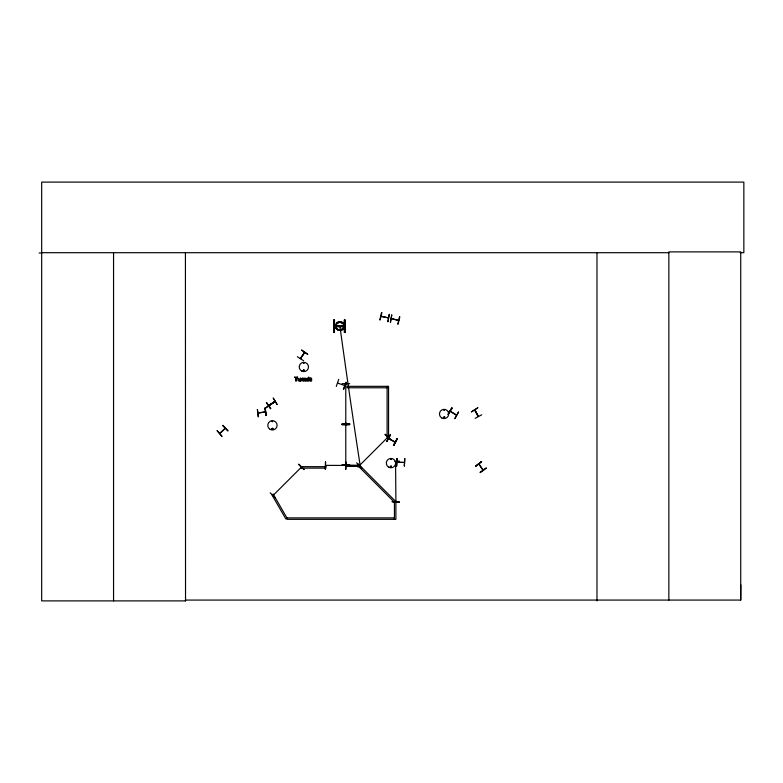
<?xml version="1.0" encoding="UTF-8"?>
<svg xmlns="http://www.w3.org/2000/svg" width="783" height="783" viewBox="0 0 783 783"><rect width="100%" height="100%" fill="white"/><g stroke="black" fill="none" stroke-linecap="round" stroke-linejoin="round"><path stroke-width="1.17" d="M394.436 519.344L394.436 502.255L395.474 501.218L360.19 465.944L359.162 466.971L394.436 502.255L395.895 502.255L395.895 519.344L287.087 519.344L287.087 517.886L394.436 517.886M740.189 252.703L743.85 252.703L743.85 182.106L41.675 182.106L41.675 600.894L185.532 600.894L185.434 600.072L740.728 600.072L740.835 584.93M346.663 466.002L346.732 465.2L359.26 465.21M388.73 438.568L394.965 442.111M450.068 411.369L456.538 415.098M300.388 358.614L304.577 352.399M304.597 352.467L303.912 352.967L304.352 352.262M268.735 405.359L275.009 401.415L269.009 405.682M274.236 401.63L274.862 401.199M336.064 328.331L335.31 324.974L337.483 322.175L341.222 321.617L344.334 323.653L344.96 327.147L341.613 330.426L337.904 330.093C333.793 328.4 335.535 321.696 339.861 321.96L342.161 322.469L343.854 323.927L344.54 325.973L343.326 328.909L340.546 329.878L342.895 328.488L343.982 325.845M346.037 383.719L346.047 384.551L345.773 383.719M345.695 423.104L345.783 423.779L345.783 383.797L346.076 384.394M345.783 464.73L345.773 424.67M346.076 464.055L346.037 464.73M395.532 500.993L395.904 501.58L395.572 461.598M303.501 362.989C304.509 364.545 303.98 361.521 303.51 363.292M303.138 370.467C305.018 368.049 304.254 373.09 303.217 370.3M303.373 370.339C304.479 372.052 304.186 369.175 303.55 370.153M339.744 326.296L339.793 326.168M390.267 466.599C392.41 464.652 390.991 468.469 390.414 466.932M390.502 466.472C391.402 468.293 391.617 465.19 390.609 466.374M443.364 417.456C446.936 415.421 443.139 419.355 443.755 418.044M443.579 417.456C444.92 415.773 444.323 419.287 443.658 417.349M335.77 327.47L336.827 323.389M345.743 424.826L345.724 425.453M346.076 464.573L346.037 463.976M395.532 461.755L395.836 462.43M395.875 501.511L395.865 500.983M381.938 312.652L380.107 319.904M379.843 319.846L381.566 312.564M381.174 316.528L388.251 317.771M389.268 314.384L387.898 321.744L389.22 314.375M398.469 320.541L391.353 318.544L398.606 320.306M397.813 324.093L399.536 316.812M398.077 324.152L399.839 316.88M478.942 464.055L482.915 470.24M483.15 469.937L478.785 463.976M300.418 358.516L304.528 352.556M338.736 379.364L336.279 386.43M346.066 382.221L343.346 389.19M343.708 389.327L346.419 382.358M343.316 328.919L344.53 325.953M345.538 465.435L325.63 465.376M272.093 421.244L272.738 421.743L272.19 421.185M391.314 459.406C390.57 457.634 390.746 460.796 391.314 459.034M396.864 462.166L404.243 462.45M388.642 438.49L395.063 442.082M386.753 441.504L390.453 435.005M397.098 438.783L393.712 445.468L397.05 438.754M393.438 445.312L397.138 438.803M393.683 445.449L397.382 438.94M265.437 412.034L258.204 412.984M342.357 329.672L338.99 330.162M297.325 356.696L303.618 360.748M304.528 352.467L300.721 358.634M307.641 354.317L301.514 350.001L307.69 354.229M474.606 410.096L478.227 416.507M478.53 416.458L474.86 409.93M451.771 407.874L448.356 413.307L452.124 408.1M448.052 414.373L452.036 408.041L448.121 414.422M458.505 412.112L454.825 418.641L458.456 412.083M272.817 495.277L273.355 494.739L273.091 495.433M301.23 467.343L273.042 495.463M359.632 464.838L359.211 465.376M387.673 437.384L359.534 465.474M339.861 322.156L343.375 324.035M225.21 428.546L219.984 433.459M272.768 429.143C272.582 426.882 271.535 430.562 272.875 428.712M444.382 410.37L443.736 409.871L444.411 410.263M342.318 329.477L338.99 329.986L336.299 328.204L335.78 325.17L337.747 322.674M335.887 326.374L343.287 326.374L335.887 326.11M381.106 316.166L388.388 317.888M346.575 465.924L345.792 466.179M270.194 492.791L275.508 498.066M298.822 464.162L304.117 469.448M301.005 467.05L300.701 467.774L301.093 467.001M356.637 462.831L361.932 468.126M384.972 434.506L390.365 439.684M387.673 437.276L387.194 437.756L387.448 437.09M222.607 425.57L227.833 430.934M219.72 433.293L225.093 428.193M272.807 429.456C273.766 426.735 270.38 429.573 272.621 429.485M481.486 461.549L475.653 466.257L481.467 461.52M475.594 466.169L481.653 461.774M480.057 472.306L486.106 467.911M480.282 472.619L486.331 468.214M340.908 329.927L340.654 329.428M270.84 408.609L266.553 402.472M269.362 404.938L268.667 405.408M268.97 405.565L275.058 401.483M277.035 404.41L273.179 397.979L277.084 404.38M474.997 410.028L478.159 416.487M481.731 414.775L475.154 418.357M450.205 411.153L456.469 415.098M346.037 423.779L346.037 423.026M339.763 322.253L336.631 323.379M272.337 428.399L272.014 428.947M258.136 413.033L265.427 411.721M337.718 322.684L341.075 322.175L343.815 323.986L344.363 327.059L341.329 330.044L338.002 329.858M337.737 322.694L341.065 322.185M344.412 320.012L344.54 332.472M345.137 320.002L345.156 332.472L345.137 320.002L344.324 320.002L344.324 332.481L345.156 332.472M345.802 469.33L345.783 461.843L345.783 469.33M342.161 383.631L349.649 383.69M349.649 423.76L342.171 423.809L342.161 424.689L349.649 424.64L349.649 423.76L342.171 423.906M342.161 424.308L349.649 424.171M342.161 424.64L349.649 424.592M399.438 461.197L395.17 461.549M395.17 461.5L399.447 461.471M342.171 464.857L349.649 464.759M349.649 465.092L342.171 464.759L349.649 465.122M399.447 502.02L391.96 501.688L399.447 502.06M39.15 252.997L41.675 252.987M41.675 252.703L668.858 252.703M333.666 319.993L334.478 320.002L334.439 332.472L333.646 332.462L333.646 319.993L333.666 332.462M334.478 325.982L344.324 325.826M334.478 326.501L344.324 326.501M334.478 326.658L344.324 326.658M387.105 387.781L347.192 387.781L347.192 386.332L388.554 386.332L388.554 436.219L387.105 436.219L387.105 386.332M396.942 462.43L404.351 462.43M360.258 466.179L345.626 465.856L360.258 466.179A721.094 56.033 82.4 0 1 340.018 327.059M334.439 320.002L334.439 332.472M357.674 464.231L358.438 464.241L357.625 464.339M357.645 464.857L358.467 464.867M357.694 465.21L358.418 465.219M346.752 465.865L359.162 465.934L359.26 465.317M357.743 466.345L358.565 466.345M357.714 466.864L358.594 466.874M310.949 378.101L310.381 378.101A1.184 1.184 0 0 0 309.706 378.483L309.539 380.558L310.949 381.174A1.174 1.174 0 0 0 311.624 380.792L311.624 378.483M335.77 327.304L337.982 329.741M360.092 466.179L359.309 465.924M344.667 385.52L337.688 383.102M346.037 424.67L346.047 425.423M395.836 461.598L395.836 462.352M335.897 328.302L338.843 330.24M343.991 325.885L343.355 324.015M385.236 434.232L390.56 439.488M298.597 464.388L303.921 469.643M222.881 425.316L228.029 430.738M266.328 402.628L270.526 408.824M346.076 383.876L346.047 384.473M264.84 408.158L266.21 415.509M740.728 600.072L740.728 251.891L668.858 251.891L668.858 600.072M596.979 252.703L596.979 600.894M396.756 458.554L396.805 466.042M185.424 252.703L185.532 600.894M113.555 252.703L113.555 600.894M310.802 378.101A1.184 1.184 0 0 1 311.487 378.483M303.501 379.315L304.078 380.969L305.977 380.939L304 379.931L306.036 379.686L305.536 378.258L304.293 378.179L303.501 379.315M306.359 379.295L306.799 380.978L308.825 381.125L308.825 376.995L308.326 378.277A1.351 1.351 0 0 0 307.347 378.101A1.165 1.165 0 0 0 306.721 378.492L306.359 379.295M309.902 379.138C310.274 383.729 312.73 376.76 309.902 379.138M306.907 379.168C307.259 383.582 309.412 376.711 306.907 379.168M304.058 378.982C305.938 380.792 305.595 377.279 304.058 378.982M391.745 314.972L390.433 322.351L391.745 314.972M390.188 434.849L386.841 441.563L390.188 434.849M302.727 378.16L301.993 379.266L300.662 378.16L301.68 379.647L300.652 381.125L301.964 380L303.295 381.125L302.267 379.618L303.295 378.16L302.727 378.16M217.175 430.728L222.049 436.415L217.136 430.758M299.772 380.792L298.088 380.783L297.931 378.16L298.998 380.734L299.772 380.372L300.271 378.16L300.271 381.125L299.772 380.792M274.794 401.718L265.192 408.246L274.794 401.718M273.247 494.239L271.985 494.973L285.834 518.953L287.087 518.219L273.247 494.239M477.796 407.796L471.483 411.838L477.796 407.796M257.421 409.489L258.341 416.928L257.372 409.499M265.192 408.09L266.132 415.528L265.192 408.09M325.542 461.853L325.356 469.33L325.542 461.853M297.599 377.171L294.418 377.171L295.749 377.641L295.749 381.125L296.268 381.125L296.268 377.641L297.599 377.171M396.864 458.554L396.443 466.042L396.864 458.554M404.762 458.554L404.341 466.042L404.762 458.554M325.943 466.668L301.005 466.668L301.005 468.126L325.943 468.126L325.943 466.668M301.543 370.985A4.639 4.639 0 0 0 308.502 366.973A4.639 4.639 0 0 0 301.543 362.95A4.639 4.639 0 0 0 301.543 370.985M441.769 417.975A4.639 4.639 0 0 0 448.728 413.962A4.639 4.639 0 0 0 441.769 409.949A4.639 4.639 0 0 0 441.769 417.975M270.115 429.378A4.669 4.669 0 0 0 277.113 425.335A4.669 4.669 0 0 0 270.115 421.293A4.669 4.669 0 0 0 270.115 429.378M388.652 467.148A4.678 4.678 0 0 0 395.669 463.105A4.678 4.678 0 0 0 388.652 459.053A4.678 4.678 0 0 0 388.652 467.148"/></g></svg>
